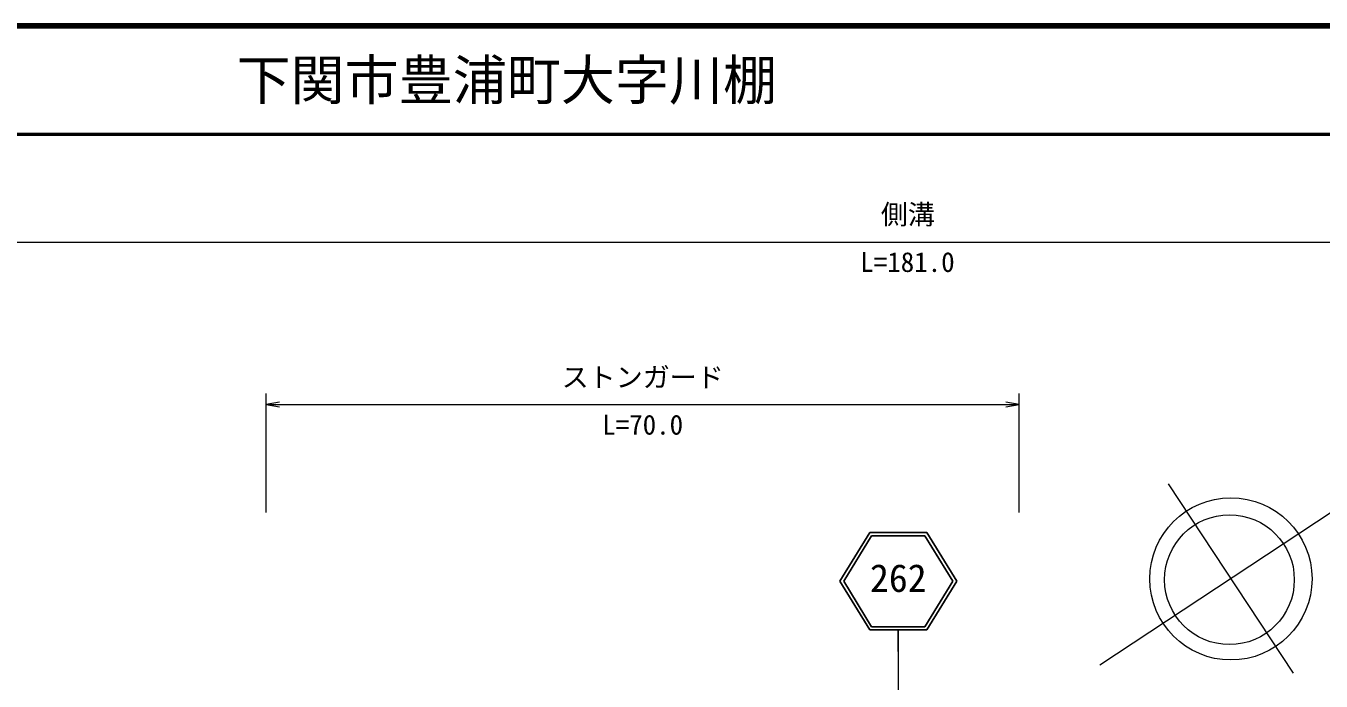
# Model space of a CAD drawing. Units: millimetres at full size, sheet at 1:1000; details may follow other scales. Extents: x 40000 to 680000, y 20000 to 380000.
# Drawn here: x 385532 to 505358, y 319426 to 380000 of the extents above; entities that cross this region are included whole.
import ezdxf
from ezdxf.enums import TextEntityAlignment as Align

# ---------------------------------------------------------------- set-up
doc = ezdxf.new("R2010")
doc.units = ezdxf.units.MM
doc.header["$LTSCALE"] = 1000
for name, color, linetype, lineweight in [('M-BMK-SRVR', 3, 'Continuous', 13), ('M-STR-HTXT', 7, 'Continuous', 13), ('M-STR-STRC', 7, 'Continuous', 25), ('M-TTL', 2, 'Continuous', 140), ('M-TTL-LINE', 7, 'Continuous', 50)]:
    doc.layers.add(name, color=color, linetype=linetype, lineweight=lineweight)
doc.layers.add('M-TTL-TXT', color=7, linetype='Continuous')
doc.styles.add('ＭＳ ゴシック', font='')
doc.styles.get('ＭＳ ゴシック').set_extended_font_data('MS Gothic')

# ---------------------------------------------------------------- blocks, each defined once
blk = doc.blocks.new('open_arrow')
at = {"color": 0, "linetype": 'Continuous', "lineweight": -2}
blk.add_lwpolyline([(7.5, 1.25), (0, 0), (7.5, -1.25)], dxfattribs=at)

msp = doc.modelspace()

# ---------------------------------------------------------------- linework, layer by layer
at = {"layer": 'M-BMK-SRVR'}
for p, q in [((484892, 320923), (512460, 339121)), ((491209, 337676), (502779, 320148))]:
    msp.add_line(p, q, dxfattribs=at)
for centre, radius in [((497018, 328877), 7501), ((496881, 328797), 6000)]:
    msp.add_circle(centre, radius, dxfattribs=at)
at = {"layer": 'M-STR-HTXT'}
for p, q in [((382822, 360000), (551362, 360000)), ((407754, 335000), (407754, 346000)), ((477435, 335000), (477435, 346000)), ((407754, 345000), (477435, 345000))]:
    msp.add_line(p, q, dxfattribs=at)
at = {"layer": 'M-STR-STRC'}
for p, q in [((463607, 333150), (460843, 328650)), ((463607, 333150), (468879, 333150)), ((471643, 328650), (468879, 333150)), ((463775, 332850), (461195, 328650)), ((463775, 332850), (468711, 332850)), ((471291, 328650), (468711, 332850)), ((460843, 328650), (463607, 324150)), ((461195, 328650), (463775, 324450)), ((468711, 324450), (471291, 328650)), ((468879, 324150), (471643, 328650)), ((463607, 324150), (468879, 324150)), ((463775, 324450), (468711, 324450)), ((466243, 324150), (466243, 322150))]:
    msp.add_line(p, q, dxfattribs=at)
at = {"layer": 'M-STR-STRC', "lineweight": 13}
msp.add_line((466243, 322150), (466113, 275905), dxfattribs=at)
at = {"layer": 'M-TTL'}
msp.add_line((680000, 380000), (40000, 380000), dxfattribs=at)
at = {"layer": 'M-TTL-LINE'}
msp.add_line((40000, 370000), (680000, 370000), dxfattribs=at)

# ---------------------------------------------------------------- block references
at = {"layer": 'M-STR-HTXT', "xscale": 167, "yscale": 167}
msp.add_blockref('open_arrow', (407754, 345000), dxfattribs=at)
at = {"layer": 'M-STR-HTXT', "xscale": 167, "yscale": 167, "rotation": 180}
msp.add_blockref('open_arrow', (477435, 345000), dxfattribs=at)

# ---------------------------------------------------------------- texts
at = {"layer": 'M-STR-HTXT', "style": 'ＭＳ ゴシック'}
for s, p in [('側溝', (467125, 361109)), ('L=181.0', (467092, 356702)), ('ストンガード', (442594, 346055)), ('L=70.0', (442594, 341662))]:
    msp.add_text(s, height=1833, dxfattribs=at).set_placement(p, align=Align.BOTTOM_CENTER)
at = {"layer": 'M-STR-STRC', "style": 'ＭＳ ゴシック'}
msp.add_text('262', height=2566, dxfattribs=at).set_placement((466243, 326900), align=Align.BOTTOM_CENTER)
at = {"layer": 'M-TTL-TXT', "style": 'ＭＳ ゴシック'}
msp.add_text('下関市豊浦町大字川棚', height=3666, dxfattribs=at).set_placement((405024, 375000), align=Align.MIDDLE_LEFT)

doc.saveas('drawing.dxf')
